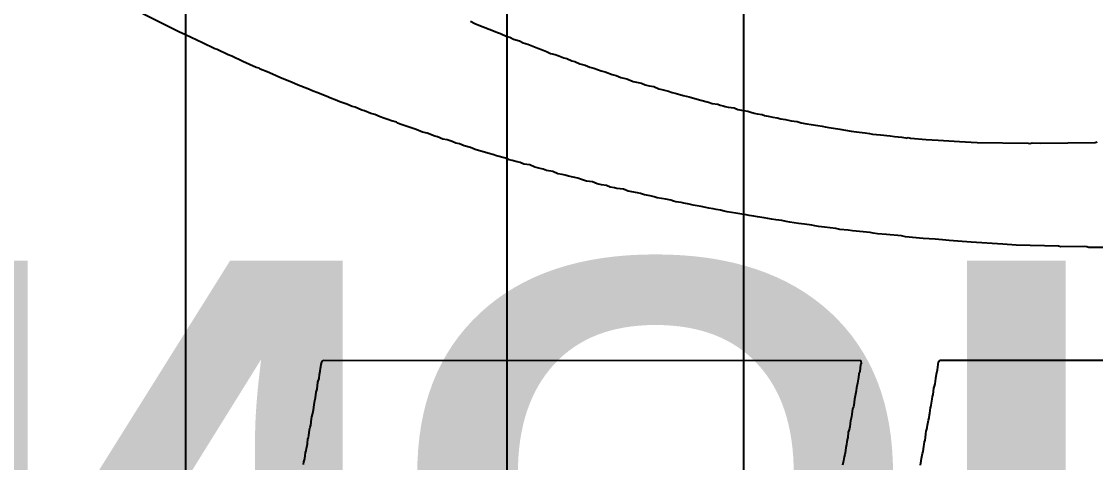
# Model space of a CAD drawing. Header units: inches. Extents: x 0 to 11.2, y -0.2 to 5.5.
# Drawn here: x 1.394 to 1.6949, y 1.1859 to 1.3093 of the extents above; entities that cross this region are included whole.
import ezdxf

# ---------------------------------------------------------------- set-up
doc = ezdxf.new("R2010")
doc.units = ezdxf.units.IN
doc.header["$MEASUREMENT"] = 0
for name, color, linetype in [('Bottom Overlay', 54, 'Continuous'), ('Top Layer', 1, 'Continuous'), ('Top Overlay', 2, 'Continuous')]:
    doc.layers.add(name, color=color, linetype=linetype)
doc.styles.add('Arial Black', font='', dxfattribs={"height": 0.2})
doc.styles.get('Arial Black').set_extended_font_data('Arial Black')

msp = doc.modelspace()

# ---------------------------------------------------------------- linework, layer by layer
at = {"layer": 'Top Layer'}
for p, q in [((1.44, 0.968), (1.44, 1.47)), ((1.53, 1.42), (1.53, 0.97077)), ((1.59636, 0.25536), (1.59636, 1.35617))]:
    msp.add_line(p, q, dxfattribs=at)
at = {"layer": 'Top Overlay'}
for p, q in [((1.43805, 1.30636), (1.41635, 1.31731)), ((1.51978, 1.30935), (1.52102, 1.30873)), ((1.43991, 1.30553), (1.43805, 1.30636)), ((1.52102, 1.30873), (1.52216, 1.30822)), ((1.52216, 1.30822), (1.52619, 1.30667)), ((1.52619, 1.30667), (1.52732, 1.30615)), ((1.52732, 1.30615), (1.52815, 1.30594)), ((1.44466, 1.30326), (1.43991, 1.30553)), ((1.44817, 1.3016), (1.44466, 1.30326)), ((1.52815, 1.30594), (1.53001, 1.30512)), ((1.53001, 1.30512), (1.53083, 1.30491)), ((1.53083, 1.30491), (1.53187, 1.30429)), ((1.53187, 1.30429), (1.53352, 1.30388)), ((1.53352, 1.30388), (1.53455, 1.30326)), ((1.53455, 1.30326), (1.5359, 1.30295)), ((1.44879, 1.3014), (1.44817, 1.3016)), ((1.45189, 1.29995), (1.44879, 1.3014)), ((1.5359, 1.30295), (1.53869, 1.30181)), ((1.53869, 1.30181), (1.53972, 1.3014)), ((1.53972, 1.3014), (1.54106, 1.30088)), ((1.54106, 1.30088), (1.5422, 1.30036)), ((1.5422, 1.30036), (1.54354, 1.30005)), ((1.45292, 1.29954), (1.45189, 1.29995)), ((1.45602, 1.29809), (1.45292, 1.29954)), ((1.45974, 1.29644), (1.45602, 1.29809)), ((1.54354, 1.30005), (1.54458, 1.29964)), ((1.54458, 1.29964), (1.54592, 1.29912)), ((1.54592, 1.29912), (1.54675, 1.29892)), ((1.54675, 1.29892), (1.54819, 1.2983)), ((1.54819, 1.2983), (1.54902, 1.29809)), ((1.54902, 1.29809), (1.55047, 1.29747)), ((1.55047, 1.29747), (1.55191, 1.29706)), ((1.46057, 1.29623), (1.45974, 1.29644)), ((1.46088, 1.29592), (1.46057, 1.29623)), ((1.46284, 1.2952), (1.46088, 1.29592)), ((1.46512, 1.29416), (1.46284, 1.2952)), ((1.46656, 1.29354), (1.46512, 1.29416)), ((1.55191, 1.29706), (1.55326, 1.29654)), ((1.55326, 1.29654), (1.55439, 1.29623)), ((1.55439, 1.29623), (1.55636, 1.29551)), ((1.55636, 1.29551), (1.55749, 1.2952)), ((1.55749, 1.2952), (1.55946, 1.29447)), ((1.55946, 1.29447), (1.56059, 1.29416)), ((1.56059, 1.29416), (1.56194, 1.29365)), ((1.46966, 1.2923), (1.46656, 1.29354)), ((1.47152, 1.29148), (1.46966, 1.2923)), ((1.47421, 1.29044), (1.47152, 1.29148)), ((1.56194, 1.29365), (1.56359, 1.29323)), ((1.56359, 1.29323), (1.56535, 1.29251)), ((1.56535, 1.29251), (1.56772, 1.29199)), ((1.56772, 1.29199), (1.56876, 1.29158)), ((1.56876, 1.29158), (1.56989, 1.29127)), ((1.56989, 1.29127), (1.57113, 1.29106)), ((1.57113, 1.29106), (1.57258, 1.29044)), ((1.47566, 1.28982), (1.47421, 1.29044)), ((1.47669, 1.28941), (1.47566, 1.28982)), ((1.47938, 1.28838), (1.47669, 1.28941)), ((1.48082, 1.28776), (1.47938, 1.28838)), ((1.57258, 1.29044), (1.57341, 1.29024)), ((1.57341, 1.29024), (1.57527, 1.28982)), ((1.57527, 1.28982), (1.5763, 1.28941)), ((1.5763, 1.28941), (1.57713, 1.2892)), ((1.57713, 1.2892), (1.57847, 1.28889)), ((1.57847, 1.28889), (1.5794, 1.28858)), ((1.5794, 1.28858), (1.58105, 1.28817)), ((1.58105, 1.28817), (1.58395, 1.28734)), ((1.48186, 1.28734), (1.48082, 1.28776)), ((1.4832, 1.28683), (1.48186, 1.28734)), ((1.48516, 1.2861), (1.4832, 1.28683)), ((1.48661, 1.28548), (1.48516, 1.2861)), ((1.48744, 1.28528), (1.48661, 1.28548)), ((1.4893, 1.28445), (1.48744, 1.28528)), ((1.58395, 1.28734), (1.58643, 1.28672)), ((1.58643, 1.28672), (1.58746, 1.28631)), ((1.58746, 1.28631), (1.58911, 1.2861)), ((1.58911, 1.2861), (1.58973, 1.2859)), ((1.58973, 1.2859), (1.59056, 1.28569)), ((1.59056, 1.28569), (1.59118, 1.28548)), ((1.59118, 1.28548), (1.59201, 1.28528)), ((1.59201, 1.28528), (1.59366, 1.28507)), ((1.59366, 1.28507), (1.59469, 1.28466)), ((1.49012, 1.28424), (1.4893, 1.28445)), ((1.49188, 1.28352), (1.49012, 1.28424)), ((1.49302, 1.28321), (1.49188, 1.28352)), ((1.49446, 1.28259), (1.49302, 1.28321)), ((1.4955, 1.28218), (1.49446, 1.28259)), ((1.49663, 1.28187), (1.4955, 1.28218)), ((1.59469, 1.28466), (1.59624, 1.28435)), ((1.59624, 1.28435), (1.59748, 1.28414)), ((1.59748, 1.28414), (1.59831, 1.28393)), ((1.59831, 1.28393), (1.59924, 1.28362)), ((1.59924, 1.28362), (1.60007, 1.28342)), ((1.60007, 1.28342), (1.60151, 1.28321)), ((1.60151, 1.28321), (1.60213, 1.283)), ((1.60213, 1.283), (1.60368, 1.28269)), ((1.60368, 1.28269), (1.60451, 1.28249)), ((1.60451, 1.28249), (1.60575, 1.28228)), ((1.60575, 1.28228), (1.60678, 1.28207)), ((1.60678, 1.28207), (1.60802, 1.28187)), ((1.49767, 1.28145), (1.49663, 1.28187)), ((1.49901, 1.28114), (1.49767, 1.28145)), ((1.49932, 1.28083), (1.49901, 1.28114)), ((1.50066, 1.28032), (1.49932, 1.28083)), ((1.5018, 1.28001), (1.50066, 1.28032)), ((1.50314, 1.27949), (1.5018, 1.28001)), ((1.50459, 1.27908), (1.50314, 1.27949)), ((1.50635, 1.27835), (1.50459, 1.27908)), ((1.60802, 1.28187), (1.60968, 1.28145)), ((1.60968, 1.28145), (1.61133, 1.28125)), ((1.61133, 1.28125), (1.61247, 1.28094)), ((1.61247, 1.28094), (1.61402, 1.28063)), ((1.61402, 1.28063), (1.61526, 1.28042)), ((1.61526, 1.28042), (1.61712, 1.28021)), ((1.61712, 1.28021), (1.61836, 1.28001)), ((1.61836, 1.28001), (1.61918, 1.2798)), ((1.61918, 1.2798), (1.62021, 1.27959)), ((1.62021, 1.27959), (1.62146, 1.27939)), ((1.62146, 1.27939), (1.62332, 1.27918)), ((1.62332, 1.27918), (1.62641, 1.27856)), ((1.50769, 1.27804), (1.50635, 1.27835)), ((1.50976, 1.27722), (1.50769, 1.27804)), ((1.51058, 1.27701), (1.50976, 1.27722)), ((1.51203, 1.27639), (1.51058, 1.27701)), ((1.51327, 1.27618), (1.51203, 1.27639)), ((1.51461, 1.27567), (1.51327, 1.27618)), ((1.62641, 1.27856), (1.62869, 1.27835)), ((1.62869, 1.27835), (1.63034, 1.27815)), ((1.63034, 1.27815), (1.63158, 1.27794)), ((1.63158, 1.27794), (1.63241, 1.27773)), ((1.63241, 1.27773), (1.63468, 1.27753)), ((1.63468, 1.27753), (1.63737, 1.27732)), ((1.63737, 1.27732), (1.63861, 1.27711)), ((1.63861, 1.27711), (1.64067, 1.27691)), ((1.64067, 1.27691), (1.64171, 1.2767)), ((1.64171, 1.2767), (1.64181, 1.2766)), ((1.64181, 1.2766), (1.64243, 1.2768)), ((1.64243, 1.2768), (1.64305, 1.2766)), ((1.64305, 1.2766), (1.64749, 1.27629)), ((1.64749, 1.27629), (1.6508, 1.27608)), ((1.6508, 1.27608), (1.65679, 1.27567)), ((1.51565, 1.27525), (1.51461, 1.27567)), ((1.51668, 1.27505), (1.51565, 1.27525)), ((1.51802, 1.27453), (1.51668, 1.27505)), ((1.51978, 1.27401), (1.51802, 1.27453)), ((1.52112, 1.2735), (1.51978, 1.27401)), ((1.52526, 1.27226), (1.52112, 1.2735)), ((1.65679, 1.27567), (1.66175, 1.27546)), ((1.66175, 1.27546), (1.67601, 1.27525)), ((1.67601, 1.27525), (1.67653, 1.27515)), ((1.67653, 1.27515), (1.67715, 1.27536)), ((1.67715, 1.27536), (1.67953, 1.27525)), ((1.67953, 1.27525), (1.69482, 1.27546)), ((1.69482, 1.27546), (1.69534, 1.27556)), ((1.52608, 1.27205), (1.52526, 1.27226)), ((1.52712, 1.27164), (1.52608, 1.27205)), ((1.5296, 1.27102), (1.52712, 1.27164)), ((1.53063, 1.2706), (1.5296, 1.27102)), ((1.53146, 1.2704), (1.53063, 1.2706)), ((1.5329, 1.26998), (1.53146, 1.2704)), ((1.53373, 1.26978), (1.5329, 1.26998)), ((1.53476, 1.26936), (1.53373, 1.26978)), ((1.53641, 1.26916), (1.53476, 1.26936)), ((1.53786, 1.26854), (1.53641, 1.26916)), ((1.53931, 1.26812), (1.53786, 1.26854)), ((1.54013, 1.26792), (1.53931, 1.26812)), ((1.54106, 1.26761), (1.54013, 1.26792)), ((1.54282, 1.2673), (1.54106, 1.26761)), ((1.54427, 1.26668), (1.54282, 1.2673)), ((1.54551, 1.26647), (1.54427, 1.26668)), ((1.54633, 1.26626), (1.54551, 1.26647)), ((1.54726, 1.26595), (1.54633, 1.26626)), ((1.54985, 1.26544), (1.54726, 1.26595)), ((1.55088, 1.26502), (1.54985, 1.26544)), ((1.55171, 1.26482), (1.55088, 1.26502)), ((1.55233, 1.26461), (1.55171, 1.26482)), ((1.55398, 1.2644), (1.55233, 1.26461)), ((1.55532, 1.26389), (1.55398, 1.2644)), ((1.55646, 1.26358), (1.55532, 1.26389)), ((1.55791, 1.26337), (1.55646, 1.26358)), ((1.55894, 1.26296), (1.55791, 1.26337)), ((1.56018, 1.26275), (1.55894, 1.26296)), ((1.5608, 1.26254), (1.56018, 1.26275)), ((1.56266, 1.26234), (1.5608, 1.26254)), ((1.564, 1.26182), (1.56266, 1.26234)), ((1.56659, 1.2613), (1.564, 1.26182)), ((1.56741, 1.2611), (1.56659, 1.2613)), ((1.56855, 1.26079), (1.56741, 1.2611)), ((1.5701, 1.26048), (1.56855, 1.26079)), ((1.57124, 1.26017), (1.5701, 1.26048)), ((1.57206, 1.25996), (1.57124, 1.26017)), ((1.57454, 1.25955), (1.57206, 1.25996)), ((1.57589, 1.25924), (1.57454, 1.25955)), ((1.57671, 1.25903), (1.57589, 1.25924)), ((1.57733, 1.25882), (1.57671, 1.25903)), ((1.57878, 1.25862), (1.57733, 1.25882)), ((1.57961, 1.25841), (1.57878, 1.25862)), ((1.58105, 1.2582), (1.57961, 1.25841)), ((1.58219, 1.25789), (1.58105, 1.2582)), ((1.58446, 1.25748), (1.58219, 1.25789)), ((1.5857, 1.25727), (1.58446, 1.25748)), ((1.58653, 1.25707), (1.5857, 1.25727)), ((1.58777, 1.25686), (1.58653, 1.25707)), ((1.5886, 1.25665), (1.58777, 1.25686)), ((1.58984, 1.25645), (1.5886, 1.25665)), ((1.59087, 1.25624), (1.58984, 1.25645)), ((1.5917, 1.25603), (1.59087, 1.25624)), ((1.59418, 1.25562), (1.5917, 1.25603)), ((1.59583, 1.25541), (1.59418, 1.25562)), ((1.59707, 1.25521), (1.59583, 1.25541)), ((1.5979, 1.255), (1.59707, 1.25521)), ((1.59914, 1.25479), (1.5979, 1.255)), ((1.60017, 1.25459), (1.59914, 1.25479)), ((1.60203, 1.25438), (1.60017, 1.25459)), ((1.6041, 1.25397), (1.60203, 1.25438)), ((1.60534, 1.25376), (1.6041, 1.25397)), ((1.60699, 1.25355), (1.60534, 1.25376)), ((1.60823, 1.25335), (1.60699, 1.25355)), ((1.60926, 1.25314), (1.60823, 1.25335)), ((1.61174, 1.25273), (1.60926, 1.25314)), ((1.6134, 1.25252), (1.61174, 1.25273)), ((1.61546, 1.25231), (1.6134, 1.25252)), ((1.61629, 1.25211), (1.61546, 1.25231)), ((1.61732, 1.2519), (1.61629, 1.25211)), ((1.61898, 1.25169), (1.61732, 1.2519)), ((1.62218, 1.25138), (1.61898, 1.25169)), ((1.62332, 1.25107), (1.62218, 1.25138)), ((1.62559, 1.25087), (1.62332, 1.25107)), ((1.62683, 1.25066), (1.62559, 1.25087)), ((1.63179, 1.25025), (1.62683, 1.25066)), ((1.63261, 1.25004), (1.63179, 1.25025)), ((1.63385, 1.24983), (1.63261, 1.25004)), ((1.63633, 1.24963), (1.63385, 1.24983)), ((1.64057, 1.24932), (1.63633, 1.24963)), ((1.64171, 1.24901), (1.64057, 1.24932)), ((1.64667, 1.24859), (1.64171, 1.24901)), ((1.64997, 1.24839), (1.64667, 1.24859)), ((1.65204, 1.24818), (1.64997, 1.24839)), ((1.6539, 1.24797), (1.65204, 1.24818)), ((1.65638, 1.24777), (1.6539, 1.24797)), ((1.6601, 1.24756), (1.65638, 1.24777)), ((1.66899, 1.24694), (1.6601, 1.24756)), ((1.67271, 1.24673), (1.66899, 1.24694)), ((1.68459, 1.24642), (1.67271, 1.24673)), ((1.68521, 1.24622), (1.68459, 1.24642)), ((1.69172, 1.24632), (1.68521, 1.24622)), ((1.69244, 1.24622), (1.69172, 1.24632)), ((1.69306, 1.24601), (1.69244, 1.24622)), ((1.71218, 1.24611), (1.69306, 1.24601)), ((1.47787, 1.21262), (1.47799, 1.21334)), ((1.47799, 1.21334), (1.47811, 1.21393)), ((1.47811, 1.21393), (1.47829, 1.21435)), ((1.47829, 1.21435), (1.47847, 1.21453)), ((1.47847, 1.21453), (1.62916, 1.21441)), ((1.6291, 1.21316), (1.62898, 1.21233)), ((1.62922, 1.21352), (1.6291, 1.21316)), ((1.62916, 1.21441), (1.62922, 1.21352)), ((1.65072, 1.21251), (1.65096, 1.21405)), ((1.65096, 1.21405), (1.65126, 1.21447)), ((1.65126, 1.21447), (1.69992, 1.21453)), ((1.47734, 1.20935), (1.47752, 1.21048)), ((1.47752, 1.21048), (1.47763, 1.21143)), ((1.47763, 1.21143), (1.47775, 1.21215)), ((1.47775, 1.21215), (1.47787, 1.21262)), ((1.62863, 1.21078), (1.62851, 1.20959)), ((1.62886, 1.21137), (1.62863, 1.21078)), ((1.62898, 1.21233), (1.62886, 1.21137)), ((1.65019, 1.20935), (1.65037, 1.2106)), ((1.65037, 1.2106), (1.6506, 1.21179)), ((1.6506, 1.21179), (1.65072, 1.21251)), ((1.47686, 1.20637), (1.47704, 1.20834)), ((1.47704, 1.20834), (1.47734, 1.20935)), ((1.62797, 1.20691), (1.62785, 1.20595)), ((1.62809, 1.20762), (1.62797, 1.20691)), ((1.62821, 1.2081), (1.62809, 1.20762)), ((1.62839, 1.20923), (1.62821, 1.2081)), ((1.62851, 1.20959), (1.62839, 1.20923)), ((1.64965, 1.20667), (1.64977, 1.20726)), ((1.64977, 1.20726), (1.64995, 1.20792)), ((1.64995, 1.20792), (1.65019, 1.20935)), ((1.4762, 1.20321), (1.47632, 1.20393)), ((1.47632, 1.20393), (1.4765, 1.20554)), ((1.4765, 1.20554), (1.47686, 1.20637)), ((1.62761, 1.20452), (1.62737, 1.20357)), ((1.62785, 1.20595), (1.62761, 1.20452)), ((1.64911, 1.20363), (1.64923, 1.20435)), ((1.64923, 1.20435), (1.64947, 1.20494)), ((1.64947, 1.20494), (1.64965, 1.20667)), ((1.47579, 1.20065), (1.47597, 1.20202)), ((1.47597, 1.20202), (1.4762, 1.20321)), ((1.62684, 1.20089), (1.62666, 1.1994)), ((1.62708, 1.20149), (1.62684, 1.20089)), ((1.6272, 1.20196), (1.62708, 1.20149)), ((1.62737, 1.20357), (1.6272, 1.20196)), ((1.64852, 1.1997), (1.64864, 1.20113)), ((1.64864, 1.20113), (1.64876, 1.20149)), ((1.64876, 1.20149), (1.64888, 1.20196)), ((1.64888, 1.20196), (1.64911, 1.20363)), ((1.47507, 1.19636), (1.47525, 1.19809)), ((1.47525, 1.19809), (1.47537, 1.19869)), ((1.47537, 1.19869), (1.47555, 1.19934)), ((1.47555, 1.19934), (1.47567, 1.20018)), ((1.47567, 1.20018), (1.47579, 1.20065)), ((1.62654, 1.19869), (1.6263, 1.1975)), ((1.62666, 1.1994), (1.62654, 1.19869)), ((1.6481, 1.19773), (1.64828, 1.19839)), ((1.64828, 1.19839), (1.6484, 1.19922)), ((1.6484, 1.19922), (1.64852, 1.1997)), ((1.47448, 1.19339), (1.47472, 1.19505)), ((1.47472, 1.19505), (1.47483, 1.19577)), ((1.47483, 1.19577), (1.47507, 1.19636)), ((1.62577, 1.19482), (1.62565, 1.19434)), ((1.62594, 1.19535), (1.62577, 1.19482)), ((1.62606, 1.19583), (1.62594, 1.19535)), ((1.62618, 1.19678), (1.62606, 1.19583)), ((1.6263, 1.1975), (1.62618, 1.19678)), ((1.64751, 1.19464), (1.64763, 1.19523)), ((1.64763, 1.19523), (1.64774, 1.19571)), ((1.64774, 1.19571), (1.64786, 1.1963)), ((1.64786, 1.1963), (1.64798, 1.19726)), ((1.64798, 1.19726), (1.6481, 1.19773)), ((1.47412, 1.19112), (1.47424, 1.19255)), ((1.47424, 1.19255), (1.47436, 1.19291)), ((1.47436, 1.19291), (1.47448, 1.19339)), ((1.62541, 1.19255), (1.62523, 1.19166)), ((1.62553, 1.19291), (1.62541, 1.19255)), ((1.62565, 1.19434), (1.62553, 1.19291)), ((1.64703, 1.19166), (1.64715, 1.19213)), ((1.64715, 1.19213), (1.64727, 1.19285)), ((1.64727, 1.19285), (1.64739, 1.19392)), ((1.64739, 1.19392), (1.64751, 1.19464)), ((1.47358, 1.18868), (1.4737, 1.18916)), ((1.4737, 1.18916), (1.47388, 1.18981)), ((1.47388, 1.18981), (1.474, 1.19065)), ((1.474, 1.19065), (1.47412, 1.19112)), ((1.62499, 1.18999), (1.62475, 1.18856)), ((1.62511, 1.19094), (1.62499, 1.18999)), ((1.62523, 1.19166), (1.62511, 1.19094)), ((1.64643, 1.18844), (1.64661, 1.18898)), ((1.64661, 1.18898), (1.64679, 1.19035)), ((1.64679, 1.19035), (1.64691, 1.19094)), ((1.64691, 1.19094), (1.64703, 1.19166)), ((1.47299, 1.18534), (1.47311, 1.18606)), ((1.47311, 1.18606), (1.47323, 1.18666)), ((1.47323, 1.18666), (1.47335, 1.18713)), ((1.47335, 1.18713), (1.47347, 1.18773)), ((1.47347, 1.18773), (1.47358, 1.18868)), ((1.62422, 1.186), (1.62404, 1.18511)), ((1.62434, 1.18636), (1.62422, 1.186)), ((1.62452, 1.18749), (1.62434, 1.18636)), ((1.62463, 1.18808), (1.62452, 1.18749)), ((1.62475, 1.18856), (1.62463, 1.18808)), ((1.64584, 1.18511), (1.64608, 1.1863)), ((1.64608, 1.1863), (1.6462, 1.18701)), ((1.6462, 1.18701), (1.64632, 1.18797)), ((1.64632, 1.18797), (1.64643, 1.18844))]:
    msp.add_line(p, q, dxfattribs=at)

# ---------------------------------------------------------------- texts
at = {"layer": 'Bottom Overlay', "style": 'Arial Black', "text_generation_flag": 2}
msp.add_text('CAUTION', height=0.12, rotation=360, dxfattribs=at).set_placement((2.23223, 1.12232))

doc.saveas('drawing.dxf')
